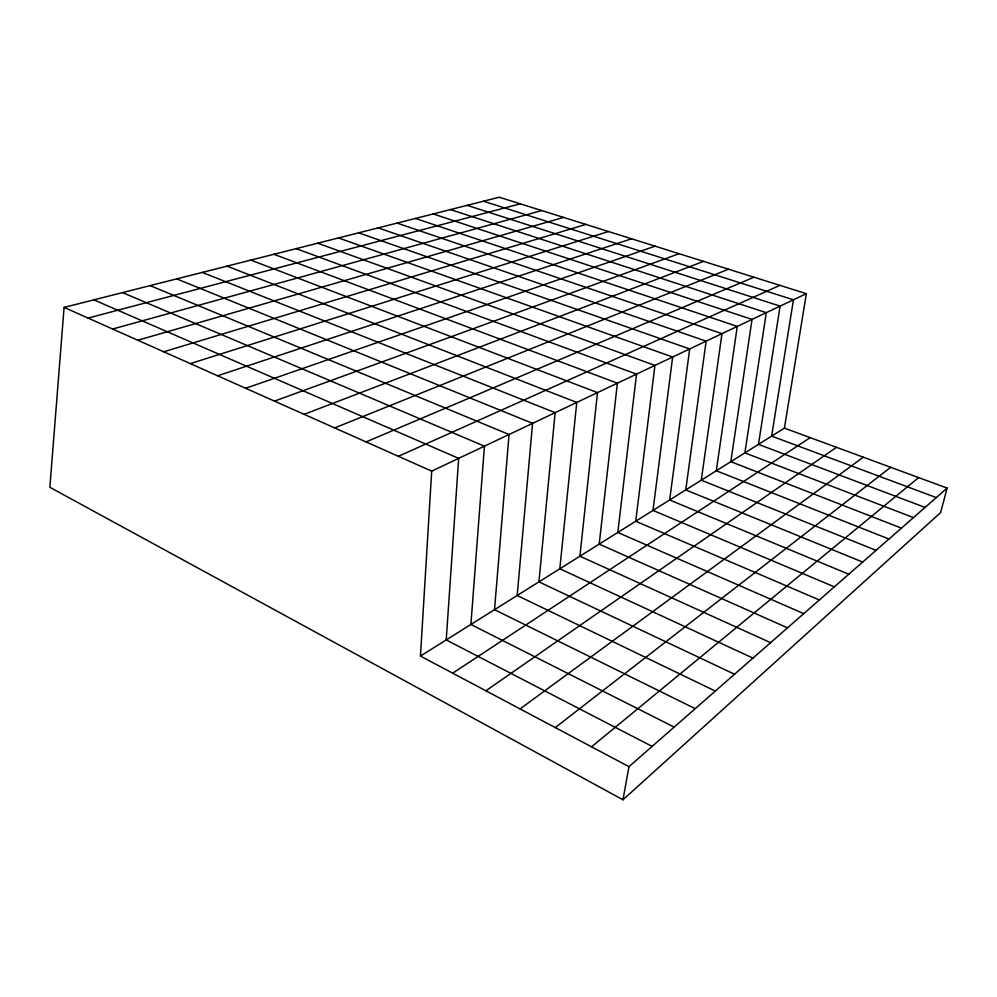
<?xml version="1.0" encoding="UTF-8"?>
<svg xmlns="http://www.w3.org/2000/svg" width="997" height="997" viewBox="0 0 997 997"><rect width="100%" height="100%" fill="white"/><g stroke="black" fill="none" stroke-linecap="round" stroke-linejoin="round"><path stroke-width="1.5" d="M420.447 656.076L431.701 471.145L806.374 293.679L784.402 428.124L420.447 656.076L628.97 766.668L947.15 488.094L784.402 428.124M806.374 293.679L499.26 197.219L64.095 307.4L49.85 487.296L622.975 799.781L940.595 512.608L947.15 488.094M622.975 799.781L628.97 766.668M591.557 746.815L918.623 477.575M555.279 727.573L890.682 467.281M520.073 708.904L863.302 457.199M485.888 690.771L836.471 447.304M452.7 673.174L810.175 437.621M398.389 456.314L779.878 285.354M366.061 441.908L753.919 277.203M334.656 427.925L728.483 269.215M304.147 414.328L703.533 261.376M274.487 401.118L679.082 253.699M245.648 388.269L655.091 246.159M217.595 375.782L631.55 238.769M190.302 363.618L608.469 231.516M163.72 351.779L585.8 224.4M137.835 340.251L563.567 217.408M112.624 329.022L541.732 210.554M88.048 318.08L520.309 203.824M483.458 201.22L793.45 299.798L771.628 436.113L936.295 497.59M467.182 205.332L780.103 306.116L758.455 444.363L925.066 507.423M450.432 209.569L766.307 312.659L744.859 452.887L913.451 517.593M433.184 213.944L752.037 319.414L730.813 461.686L901.425 528.123M415.4 218.443L737.269 326.405L716.295 470.771L888.975 539.028M397.068 223.091L721.978 333.659L701.277 480.18L876.064 550.332M378.162 227.877L706.125 341.161L685.749 489.913L862.679 562.046M358.646 232.824L689.687 348.95L669.66 499.983L848.783 574.21M338.494 237.922L672.639 357.026L652.998 510.427L834.352 586.847M317.682 243.193L654.929 365.413L635.725 521.244L819.36 599.982M296.159 248.639L636.522 374.124L617.804 532.46L803.756 613.641M273.901 254.272L617.392 383.184L599.209 544.113L787.518 627.848M250.87 260.105L597.49 392.619L579.893 556.201L770.594 642.666M227.029 266.149L576.752 402.439L559.816 568.776L752.959 658.107M202.316 272.405L555.142 412.671L538.928 581.862L734.552 674.234M176.706 278.886L532.585 423.351L517.181 595.483L715.323 691.071M150.136 285.616L509.043 434.505L494.524 609.678L695.208 708.668M122.556 292.607L484.43 446.17L470.896 624.483L674.159 727.1M93.892 299.86L458.67 458.371L446.22 639.924L652.113 746.404M64.095 307.4L431.701 471.145"/></g></svg>
